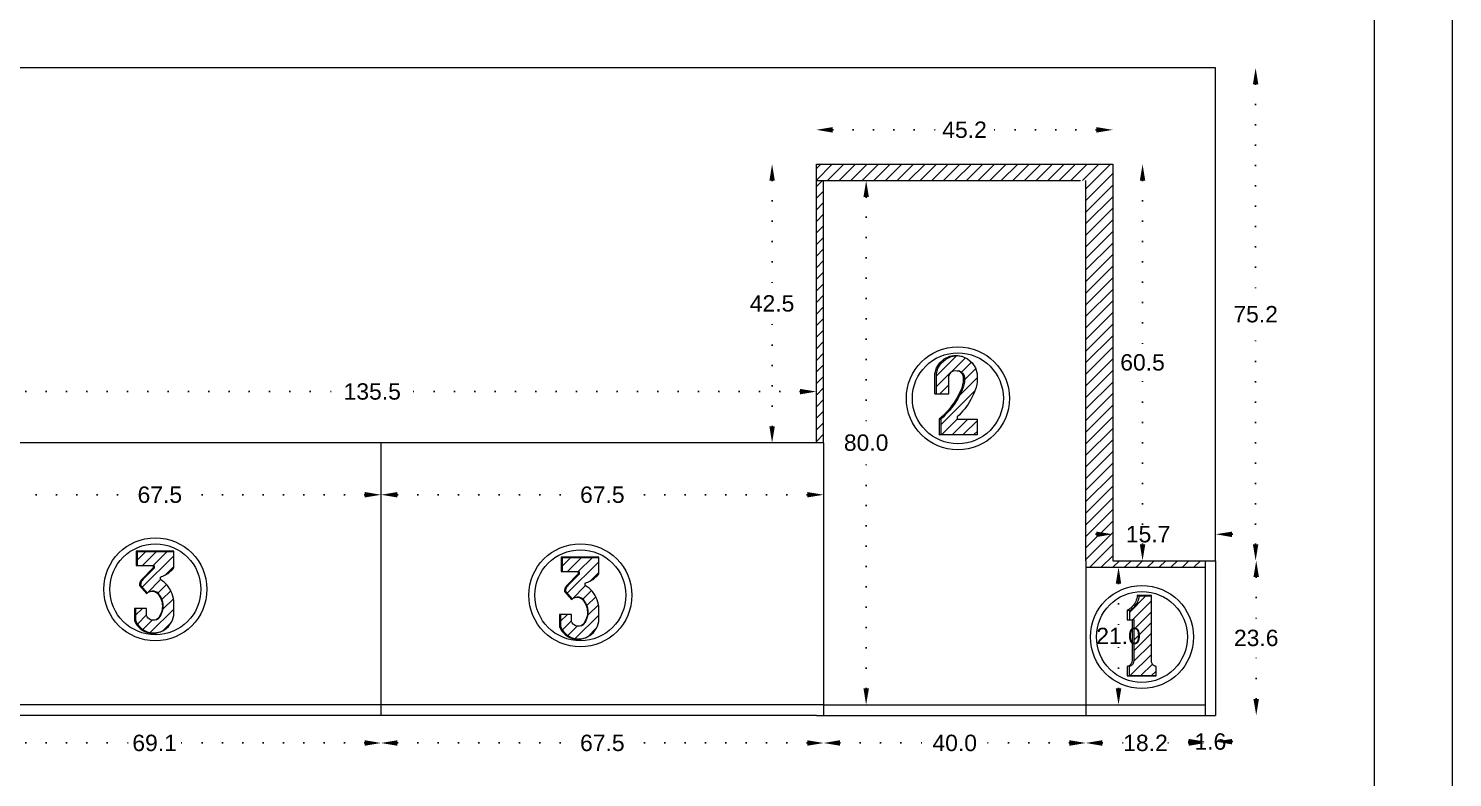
# Model space of a CAD drawing. Header units: inches. Extents: x 104 to 9740, y 936 to 6735.
# Drawn here: x 3100.3 to 3317.5, y 2140.1 to 2254.5 of the extents above; entities that cross this region are included whole.
import ezdxf

# ---------------------------------------------------------------- set-up
doc = ezdxf.new("R2010")
doc.units = ezdxf.units.IN
doc.header["$MEASUREMENT"] = 0
doc.linetypes.add('ACAD_ISO07W100', pattern=[3, 0, -3])
doc.styles.get("Standard").update_dxf_attribs({"font": 'arial.ttf'})
doc.dimstyles.new('Copy of Standard', dxfattribs={"dimtxt": 2.5, "dimasz": 2.5, "dimexe": 0.18, "dimexo": 0.0625, "dimgap": 0.09, "dimtad": 0, "dimtih": 1, "dimtoh": 1, "dimdec": 1, "dimzin": 0, "dimdsep": 46, "dimtxsty": 'Standard', "dimcen": 0.09, "dimse1": 1, "dimse2": 1, "dimadec": 0, "dimazin": 0, "dimtfac": 1, "dimtdec": 1, "dimtix": 1, "dimtofl": 0, "dimtmove": 0, "dimatfit": 3, "dimfxl": 1, "dimtolj": 1, "dimtzin": 0, "dimarcsym": 0})

# ---------------------------------------------------------------- blocks, each defined once
blk = doc.blocks.new('*D218')
at = {"color": 0, "linetype": 'ACAD_ISO07W100', "lineweight": -2, "transparency": 16777216}
for p, q in [((3287.5, 2245.93), (3287.5, 2212.2)), ((3287.5, 2175.73), (3287.5, 2209.47))]:
    blk.add_line(p, q, dxfattribs=at)
at = {"color": 0, "transparency": 16777216}
for points in [[(3287.08, 2245.93), (3287.91, 2245.93), (3287.5, 2248.43)], [(3287.08, 2175.73), (3287.91, 2175.73), (3287.5, 2173.23)]]:
    blk.add_solid(points, dxfattribs=at)
at = {"layer": 'Defpoints', "color": 0, "transparency": 16777216}
for p in [(3281.4, 2248.43), (3281.4, 2173.23), (3287.5, 2173.23)]:
    blk.add_point(p, dxfattribs=at)
at = {"color": 0, "lineweight": 20, "transparency": 16777216, "insert": (3287.5, 2210.83), "char_height": 2.5, "attachment_point": 5}
blk.add_mtext('\\A1;75.2', dxfattribs=at)
blk = doc.blocks.new('*D210')
at = {"color": 0, "linetype": 'ACAD_ISO07W100', "lineweight": -2, "transparency": 16777216}
for p, q in [((3263.2, 2177.26), (3260.7, 2177.26)), ((3283.9, 2177.26), (3286.4, 2177.26))]:
    blk.add_line(p, q, dxfattribs=at)
at = {"color": 0, "transparency": 16777216}
for points in [[(3263.2, 2177.67), (3263.2, 2176.84), (3265.7, 2177.26)], [(3283.9, 2177.67), (3283.9, 2176.84), (3281.4, 2177.26)]]:
    blk.add_solid(points, dxfattribs=at)
at = {"layer": 'Defpoints', "color": 0, "transparency": 16777216}
for p in [(3281.4, 2177.26), (3265.7, 2173.23), (3281.4, 2173.23)]:
    blk.add_point(p, dxfattribs=at)
at = {"color": 0, "lineweight": 20, "transparency": 16777216, "insert": (3271.1, 2177.26), "char_height": 2.5, "attachment_point": 5}
blk.add_mtext('\\A1;15.7', dxfattribs=at)
blk = doc.blocks.new('*D219')
at = {"color": 0, "linetype": 'ACAD_ISO07W100', "lineweight": -2, "transparency": 16777216}
for p, q in [((3270.25, 2231.23), (3270.25, 2204.85)), ((3270.25, 2175.73), (3270.25, 2202.12))]:
    blk.add_line(p, q, dxfattribs=at)
at = {"color": 0, "transparency": 16777216}
for points in [[(3269.84, 2231.23), (3270.67, 2231.23), (3270.25, 2233.73)], [(3269.84, 2175.73), (3270.67, 2175.73), (3270.25, 2173.23)]]:
    blk.add_solid(points, dxfattribs=at)
at = {"layer": 'Defpoints', "color": 0, "transparency": 16777216}
for p in [(3265.7, 2233.73), (3265.7, 2173.23), (3270.25, 2173.23)]:
    blk.add_point(p, dxfattribs=at)
at = {"color": 0, "lineweight": 20, "transparency": 16777216, "insert": (3270.25, 2203.48), "char_height": 2.5, "attachment_point": 5}
blk.add_mtext('\\A1;60.5', dxfattribs=at)
blk = doc.blocks.new('*D220')
at = {"color": 0, "linetype": 'ACAD_ISO07W100', "lineweight": -2, "transparency": 16777216}
for p, q in [((3223, 2238.98), (3239.72, 2238.98)), ((3263.2, 2238.98), (3246.47, 2238.98))]:
    blk.add_line(p, q, dxfattribs=at)
at = {"color": 0, "transparency": 16777216}
for points in [[(3223, 2239.4), (3223, 2238.56), (3220.5, 2238.98)], [(3263.2, 2239.4), (3263.2, 2238.56), (3265.7, 2238.98)]]:
    blk.add_solid(points, dxfattribs=at)
at = {"layer": 'Defpoints', "color": 0, "transparency": 16777216}
for p in [(3220.5, 2238.98), (3220.5, 2233.73), (3265.7, 2233.73)]:
    blk.add_point(p, dxfattribs=at)
at = {"color": 0, "lineweight": 20, "transparency": 16777216, "insert": (3243.1, 2238.98), "char_height": 2.5, "attachment_point": 5}
blk.add_mtext('\\A1;45.2', dxfattribs=at)
blk = doc.blocks.new('*D221')
at = {"color": 0, "linetype": 'ACAD_ISO07W100', "lineweight": -2, "transparency": 16777216}
for p, q in [((3213.74, 2231.23), (3213.74, 2213.85)), ((3213.74, 2193.73), (3213.74, 2211.12))]:
    blk.add_line(p, q, dxfattribs=at)
at = {"color": 0, "transparency": 16777216}
for points in [[(3213.33, 2231.23), (3214.16, 2231.23), (3213.74, 2233.73)], [(3213.33, 2193.73), (3214.16, 2193.73), (3213.74, 2191.23)]]:
    blk.add_solid(points, dxfattribs=at)
at = {"layer": 'Defpoints', "color": 0, "transparency": 16777216}
for p in [(3213.74, 2233.73), (3220.5, 2233.73), (3220.5, 2191.23)]:
    blk.add_point(p, dxfattribs=at)
at = {"color": 0, "lineweight": 20, "transparency": 16777216, "insert": (3213.74, 2212.48), "char_height": 2.5, "attachment_point": 5}
blk.add_mtext('\\A1;42.5', dxfattribs=at)
blk = doc.blocks.new('*D235')
at = {"color": 0, "linetype": 'ACAD_ISO07W100', "lineweight": -2, "transparency": 16777216}
for p, q in [((3087.5, 2199.04), (3148.55, 2199.04)), ((3218, 2199.04), (3156.95, 2199.04))]:
    blk.add_line(p, q, dxfattribs=at)
at = {"color": 0, "transparency": 16777216}
for points in [[(3087.5, 2199.45), (3087.5, 2198.62), (3085, 2199.04)], [(3218, 2199.45), (3218, 2198.62), (3220.5, 2199.04)]]:
    blk.add_solid(points, dxfattribs=at)
at = {"layer": 'Defpoints', "color": 0, "transparency": 16777216}
for p in [(3220.5, 2199.04), (3085, 2191.23), (3220.5, 2191.23)]:
    blk.add_point(p, dxfattribs=at)
at = {"color": 0, "lineweight": 20, "transparency": 16777216, "insert": (3152.75, 2199.04), "char_height": 2.5, "attachment_point": 5}
blk.add_mtext('\\A1;135.5', dxfattribs=at)
blk = doc.blocks.new('*D227')
at = {"color": 0, "linetype": 'ACAD_ISO07W100', "lineweight": -2, "transparency": 16777216}
for p, q in [((3228.09, 2228.73), (3228.09, 2192.6)), ((3228.09, 2153.73), (3228.09, 2189.87))]:
    blk.add_line(p, q, dxfattribs=at)
at = {"color": 0, "transparency": 16777216}
for points in [[(3227.68, 2228.73), (3228.51, 2228.73), (3228.09, 2231.23)], [(3227.68, 2153.73), (3228.51, 2153.73), (3228.09, 2151.23)]]:
    blk.add_solid(points, dxfattribs=at)
at = {"layer": 'Defpoints', "color": 0, "transparency": 16777216}
for p in [(3220.5, 2231.23), (3221.6, 2151.23), (3228.09, 2151.23)]:
    blk.add_point(p, dxfattribs=at)
at = {"color": 0, "lineweight": 20, "transparency": 16777216, "insert": (3228.09, 2191.23), "char_height": 2.5, "attachment_point": 5}
blk.add_mtext('\\A1;80.0', dxfattribs=at)
blk = doc.blocks.new('*D228')
at = {"color": 0, "linetype": 'ACAD_ISO07W100', "lineweight": -2, "transparency": 16777216}
for p, q in [((3224.1, 2145.41), (3238.22, 2145.41)), ((3259.1, 2145.41), (3244.98, 2145.41))]:
    blk.add_line(p, q, dxfattribs=at)
at = {"color": 0, "transparency": 16777216}
for points in [[(3224.1, 2145.83), (3224.1, 2144.99), (3221.6, 2145.41)], [(3259.1, 2145.83), (3259.1, 2144.99), (3261.6, 2145.41)]]:
    blk.add_solid(points, dxfattribs=at)
at = {"layer": 'Defpoints', "color": 0, "transparency": 16777216}
for p in [(3221.6, 2149.63), (3261.6, 2149.63), (3261.6, 2145.41)]:
    blk.add_point(p, dxfattribs=at)
at = {"color": 0, "lineweight": 20, "transparency": 16777216, "insert": (3241.6, 2145.41), "char_height": 2.5, "attachment_point": 5}
blk.add_mtext('\\A1;40.0', dxfattribs=at)
blk = doc.blocks.new('*D229')
at = {"color": 0, "linetype": 'ACAD_ISO07W100', "lineweight": -2, "transparency": 16777216}
for p, q in [((3264.1, 2145.41), (3267.49, 2145.41)), ((3277.3, 2145.41), (3273.9, 2145.41))]:
    blk.add_line(p, q, dxfattribs=at)
at = {"color": 0, "transparency": 16777216}
for points in [[(3264.1, 2145.83), (3264.1, 2144.99), (3261.6, 2145.41)], [(3277.3, 2145.83), (3277.3, 2144.99), (3279.8, 2145.41)]]:
    blk.add_solid(points, dxfattribs=at)
at = {"layer": 'Defpoints', "color": 0, "transparency": 16777216}
for p in [(3261.6, 2149.63), (3279.8, 2149.63), (3279.8, 2145.41)]:
    blk.add_point(p, dxfattribs=at)
at = {"color": 0, "lineweight": 20, "transparency": 16777216, "insert": (3270.7, 2145.41), "char_height": 2.5, "attachment_point": 5}
blk.add_mtext('\\A1;18.2', dxfattribs=at)
blk = doc.blocks.new('*D230')
at = {"color": 0, "linetype": 'ACAD_ISO07W100', "lineweight": -2, "transparency": 16777216}
for p, q in [((3277.3, 2145.62), (3274.8, 2145.62)), ((3283.9, 2145.62), (3286.4, 2145.62))]:
    blk.add_line(p, q, dxfattribs=at)
at = {"color": 0, "transparency": 16777216}
for points in [[(3277.3, 2146.03), (3277.3, 2145.2), (3279.8, 2145.62)], [(3283.9, 2146.03), (3283.9, 2145.2), (3281.4, 2145.62)]]:
    blk.add_solid(points, dxfattribs=at)
at = {"layer": 'Defpoints', "color": 0, "transparency": 16777216}
for p in [(3279.8, 2149.63), (3281.4, 2149.63), (3281.4, 2145.62)]:
    blk.add_point(p, dxfattribs=at)
at = {"color": 0, "lineweight": 20, "transparency": 16777216, "insert": (3280.6, 2145.62), "char_height": 2.5, "attachment_point": 5}
blk.add_mtext('\\A1;1.6', dxfattribs=at)
blk = doc.blocks.new('*D231')
at = {"color": 0, "linetype": 'ACAD_ISO07W100', "lineweight": -2, "transparency": 16777216}
for p, q in [((3287.59, 2170.73), (3287.59, 2162.8)), ((3287.59, 2152.13), (3287.59, 2160.07))]:
    blk.add_line(p, q, dxfattribs=at)
at = {"color": 0, "transparency": 16777216}
for points in [[(3287.17, 2170.73), (3288.01, 2170.73), (3287.59, 2173.23)], [(3287.17, 2152.13), (3288.01, 2152.13), (3287.59, 2149.63)]]:
    blk.add_solid(points, dxfattribs=at)
at = {"layer": 'Defpoints', "color": 0, "transparency": 16777216}
for p in [(3281.4, 2173.23), (3281.4, 2149.63), (3287.59, 2149.63)]:
    blk.add_point(p, dxfattribs=at)
at = {"color": 0, "lineweight": 20, "transparency": 16777216, "insert": (3287.59, 2161.43), "char_height": 2.5, "attachment_point": 5}
blk.add_mtext('\\A1;23.6', dxfattribs=at)
blk = doc.blocks.new('*D232')
at = {"color": 0, "linetype": 'ACAD_ISO07W100', "lineweight": -2, "transparency": 16777216}
for p, q in [((3266.59, 2169.73), (3266.59, 2163.1)), ((3266.59, 2153.73), (3266.59, 2160.37))]:
    blk.add_line(p, q, dxfattribs=at)
at = {"color": 0, "transparency": 16777216}
for points in [[(3266.17, 2169.73), (3267, 2169.73), (3266.59, 2172.23)], [(3266.17, 2153.73), (3267, 2153.73), (3266.59, 2151.23)]]:
    blk.add_solid(points, dxfattribs=at)
at = {"layer": 'Defpoints', "color": 0, "transparency": 16777216}
for p in [(3261.6, 2172.23), (3261.6, 2151.23), (3266.59, 2151.23)]:
    blk.add_point(p, dxfattribs=at)
at = {"color": 0, "lineweight": 20, "transparency": 16777216, "insert": (3266.59, 2161.73), "char_height": 2.5, "attachment_point": 5}
blk.add_mtext('\\A1;21.0', dxfattribs=at)
blk = doc.blocks.new('*D216')
at = {"color": 0, "linetype": 'ACAD_ISO07W100', "lineweight": -2, "transparency": 16777216}
for p, q in [((3089.1, 2183.29), (3117, 2183.29)), ((3151.6, 2183.29), (3123.7, 2183.29))]:
    blk.add_line(p, q, dxfattribs=at)
at = {"color": 0, "transparency": 16777216}
for points in [[(3089.1, 2183.71), (3089.1, 2182.88), (3086.6, 2183.29)], [(3151.6, 2183.71), (3151.6, 2182.88), (3154.1, 2183.29)]]:
    blk.add_solid(points, dxfattribs=at)
at = {"layer": 'Defpoints', "color": 0, "transparency": 16777216}
for p in [(3086.6, 2191.23), (3154.1, 2191.23), (3154.1, 2183.29)]:
    blk.add_point(p, dxfattribs=at)
at = {"color": 0, "lineweight": 20, "transparency": 16777216, "insert": (3120.35, 2183.29), "char_height": 2.5, "attachment_point": 5}
blk.add_mtext('\\A1;67.5', dxfattribs=at)
blk = doc.blocks.new('*D217')
at = {"color": 0, "linetype": 'ACAD_ISO07W100', "lineweight": -2, "transparency": 16777216}
for p, q in [((3156.6, 2183.29), (3184.5, 2183.29)), ((3219.1, 2183.29), (3191.2, 2183.29))]:
    blk.add_line(p, q, dxfattribs=at)
at = {"color": 0, "transparency": 16777216}
for points in [[(3156.6, 2183.71), (3156.6, 2182.88), (3154.1, 2183.29)], [(3219.1, 2183.71), (3219.1, 2182.88), (3221.6, 2183.29)]]:
    blk.add_solid(points, dxfattribs=at)
at = {"layer": 'Defpoints', "color": 0, "transparency": 16777216}
for p in [(3154.1, 2191.23), (3221.6, 2191.23), (3221.6, 2183.29)]:
    blk.add_point(p, dxfattribs=at)
at = {"color": 0, "lineweight": 20, "transparency": 16777216, "insert": (3187.85, 2183.29), "char_height": 2.5, "attachment_point": 5}
blk.add_mtext('\\A1;67.5', dxfattribs=at)
blk = doc.blocks.new('*D236')
at = {"color": 0, "linetype": 'ACAD_ISO07W100', "lineweight": -2, "transparency": 16777216}
for p, q in [((3087.5, 2145.41), (3116.45, 2145.41)), ((3151.6, 2145.41), (3122.65, 2145.41))]:
    blk.add_line(p, q, dxfattribs=at)
at = {"color": 0, "transparency": 16777216}
for points in [[(3087.5, 2145.83), (3087.5, 2144.99), (3085, 2145.41)], [(3151.6, 2145.83), (3151.6, 2144.99), (3154.1, 2145.41)]]:
    blk.add_solid(points, dxfattribs=at)
at = {"layer": 'Defpoints', "color": 0, "transparency": 16777216}
for p in [(3154.1, 2151.23), (3085, 2149.63), (3154.1, 2145.41)]:
    blk.add_point(p, dxfattribs=at)
at = {"color": 0, "lineweight": 20, "transparency": 16777216, "insert": (3119.55, 2145.41), "char_height": 2.5, "attachment_point": 5}
blk.add_mtext('\\A1;69.1', dxfattribs=at)
blk = doc.blocks.new('*D237')
at = {"color": 0, "linetype": 'ACAD_ISO07W100', "lineweight": -2, "transparency": 16777216}
for p, q in [((3156.6, 2145.41), (3184.5, 2145.41)), ((3219.1, 2145.41), (3191.2, 2145.41))]:
    blk.add_line(p, q, dxfattribs=at)
at = {"color": 0, "transparency": 16777216}
for points in [[(3156.6, 2145.83), (3156.6, 2144.99), (3154.1, 2145.41)], [(3219.1, 2145.83), (3219.1, 2144.99), (3221.6, 2145.41)]]:
    blk.add_solid(points, dxfattribs=at)
at = {"layer": 'Defpoints', "color": 0, "transparency": 16777216}
for p in [(3154.1, 2151.23), (3221.6, 2149.63), (3221.6, 2145.41)]:
    blk.add_point(p, dxfattribs=at)
at = {"color": 0, "lineweight": 20, "transparency": 16777216, "insert": (3187.85, 2145.41), "char_height": 2.5, "attachment_point": 5}
blk.add_mtext('\\A1;67.5', dxfattribs=at)

msp = doc.modelspace()

# ---------------------------------------------------------------- hatches: boundary and pattern name
at = {"lineweight": 20}
h = msp.add_hatch(dxfattribs=at)
h.set_pattern_fill('ANSI31', color=256, scale=10)
h.set_pattern_definition([(45, (1348.1297, -105.9893), (-0.8838835, 0.8838835), [])])
h.paths.add_polyline_path([(3265.7, 2233.73), (3220.5, 2233.73), (3220.5, 2231.23), (3261.6, 2231.23), (3261.6, 2173.23), (3260.8, 2172.23), (3279.8, 2172.23), (3279.8, 2173.23), (3265.7, 2173.23)])
h = msp.add_hatch(dxfattribs=at)
h.set_pattern_fill('ANSI31', color=256, scale=10)
h.set_pattern_definition([(45, (1348.1297, 801.6527), (-0.8838835, 0.8838835), [])])
h.paths.add_polyline_path([(3221.6, 2231.23), (3220.5, 2231.23), (3220.5, 2191.23), (3221.6, 2191.23)])
h = msp.add_hatch(dxfattribs=at)
h.set_pattern_fill('ANSI31', color=256, scale=9.218651)
h.set_pattern_definition([(45, (2513.0492, 2743.5303), (-0.8148213, 0.8148213), [])])
h.paths.add_polyline_path([(3245.01, 2194.81), (3241.97, 2194.81), (3241.97, 2195.16), (3242.28, 2195.46), (3242.58, 2195.77), (3242.86, 2196.09), (3243.13, 2196.42), (3243.39, 2196.76), (3243.63, 2197.12), (3243.86, 2197.48), (3244.07, 2197.85), (3244.27, 2198.23), (3244.45, 2198.62), (3244.62, 2199.01), (3244.68, 2199.17), (3244.77, 2199.42), (3244.85, 2199.67), (3244.92, 2199.92), (3244.97, 2200.18), (3245.01, 2200.45), (3245.04, 2200.71), (3245.05, 2200.97), (3245.05, 2201.24), (3245.04, 2201.5), (3245.01, 2201.77), (3244.75, 2202.66), (3244.25, 2203.45), (3243.55, 2204.06), (3242.79, 2204.41), (3241.99, 2204.53), (3241.08, 2204.4), (3240.24, 2204.01), (3239.55, 2203.4), (3239.05, 2202.62), (3238.8, 2201.74), (3238.81, 2200.81), (3238.81, 2198.69), (3240.71, 2198.69), (3240.71, 2201.48), (3240.89, 2201.82), (3241.13, 2202.06), (3241.44, 2202.21), (3241.78, 2202.26), (3241.99, 2202.23), (3242.12, 2202.21), (3242.13, 2202.21), (3242.33, 2202.18), (3242.63, 2202.02), (3242.88, 2201.79), (3243.04, 2201.49), (3243.1, 2201.15), (3243.1, 2200.94), (3243.09, 2200.72), (3243.07, 2200.51), (3243.04, 2200.29), (3243, 2200.08), (3242.94, 2199.87), (3242.88, 2199.66), (3242.81, 2199.46), (3242.73, 2199.26), (3242.64, 2199.07), (3242.54, 2198.84), (3242.33, 2198.43), (3242.11, 2198.03), (3241.87, 2197.63), (3241.62, 2197.24), (3241.35, 2196.87), (3241.07, 2196.5), (3240.78, 2196.15), (3240.47, 2195.8), (3240.15, 2195.47), (3239.82, 2195.15), (3239.48, 2194.84), (3239.48, 2192.49), (3245.01, 2192.49)])
h = msp.add_hatch(dxfattribs=at)
h.set_pattern_fill('ANSI31', color=256, scale=9.218651)
h.set_pattern_definition([(45, (2407.921, 2714.2647), (-0.8148213, 0.8148213), [])])
h.paths.add_polyline_path([(3122.47, 2174.64), (3116.91, 2174.64), (3116.91, 2172.49), (3119.34, 2172.49), (3119.47, 2172.45), (3119.47, 2172.09), (3117.75, 2170.35), (3117.65, 2170.23), (3117.6, 2170.16), (3117.56, 2170.09), (3117.52, 2170.02), (3117.49, 2169.94), (3117.46, 2169.87), (3117.44, 2169.79), (3117.43, 2169.71), (3117.41, 2169.54), (3117.41, 2169.46), (3118.42, 2168.29), (3118.45, 2168.32), (3118.58, 2168.41), (3118.72, 2168.48), (3118.86, 2168.53), (3119.02, 2168.57), (3119.17, 2168.58), (3119.31, 2168.58), (3119.46, 2168.57), (3119.61, 2168.54), (3119.75, 2168.48), (3119.89, 2168.41), (3120.02, 2168.32), (3120.13, 2168.21), (3120.31, 2167.98), (3120.48, 2167.73), (3120.61, 2167.47), (3120.72, 2167.19), (3120.8, 2166.9), (3120.85, 2166.61), (3120.86, 2166.31), (3120.85, 2166.02), (3120.8, 2165.72), (3120.73, 2165.44), (3120.62, 2165.16), (3120.49, 2164.89), (3120.39, 2164.69), (3120.26, 2164.52), (3120.1, 2164.38), (3119.9, 2164.27), (3119.78, 2164.23), (3119.57, 2164.16), (3119.35, 2164.14), (3119.13, 2164.16), (3118.92, 2164.23), (3118.73, 2164.34), (3118.56, 2164.48), (3118.42, 2164.66), (3118.33, 2164.85), (3118.33, 2165.96), (3116.64, 2165.96), (3116.64, 2164.16), (3116.76, 2163.88), (3116.91, 2163.61), (3117.09, 2163.36), (3117.29, 2163.13), (3117.51, 2162.92), (3117.75, 2162.74), (3118.01, 2162.58), (3118.29, 2162.45), (3118.58, 2162.34), (3118.87, 2162.27), (3119.17, 2162.23), (3119.48, 2162.22), (3119.85, 2162.25), (3120.21, 2162.32), (3120.56, 2162.44), (3120.82, 2162.55), (3121.1, 2162.72), (3121.39, 2162.95), (3121.66, 2163.21), (3121.9, 2163.49), (3122.1, 2163.81), (3122.26, 2164.14), (3122.39, 2164.49), (3122.47, 2164.85), (3122.47, 2166.74), (3122.46, 2167.1), (3122.41, 2167.46), (3122.33, 2167.82), (3122.23, 2168.16), (3122.09, 2168.5), (3121.93, 2168.82), (3121.73, 2169.13), (3121.52, 2169.42), (3121.28, 2169.69), (3121.01, 2169.94), (3120.73, 2170.17), (3120.43, 2170.37), (3120.43, 2170.74), (3120.62, 2170.8), (3120.82, 2170.88), (3121.01, 2170.97), (3121.2, 2171.06), (3121.38, 2171.16), (3121.55, 2171.28), (3121.72, 2171.4), (3121.89, 2171.53), (3122.04, 2171.66), (3122.2, 2171.81), (3122.34, 2171.96), (3122.47, 2172.12)])
h = msp.add_hatch(dxfattribs=at)
h.set_pattern_fill('ANSI31', color=256, scale=9.218651)
h.set_pattern_definition([(45, (2472.7477, 2713.3481), (-0.8148213, 0.8148213), [])])
h.paths.add_polyline_path([(3187.3, 2173.73), (3181.74, 2173.73), (3181.74, 2171.57), (3184.16, 2171.57), (3184.3, 2171.53), (3184.3, 2171.17), (3182.58, 2169.44), (3182.47, 2169.31), (3182.43, 2169.24), (3182.38, 2169.17), (3182.35, 2169.1), (3182.32, 2169.03), (3182.29, 2168.95), (3182.27, 2168.87), (3182.25, 2168.79), (3182.24, 2168.63), (3182.24, 2168.54), (3183.25, 2167.37), (3183.28, 2167.4), (3183.41, 2167.49), (3183.54, 2167.56), (3183.69, 2167.62), (3183.84, 2167.65), (3184, 2167.66), (3184.13, 2167.66), (3184.29, 2167.65), (3184.44, 2167.62), (3184.58, 2167.57), (3184.72, 2167.49), (3184.84, 2167.4), (3184.95, 2167.3), (3185.14, 2167.07), (3185.3, 2166.82), (3185.44, 2166.55), (3185.55, 2166.27), (3185.62, 2165.99), (3185.67, 2165.69), (3185.69, 2165.4), (3185.67, 2165.1), (3185.63, 2164.81), (3185.55, 2164.52), (3185.45, 2164.24), (3185.32, 2163.97), (3185.22, 2163.78), (3185.09, 2163.6), (3184.92, 2163.46), (3184.73, 2163.35), (3184.6, 2163.31), (3184.39, 2163.25), (3184.17, 2163.22), (3183.95, 2163.25), (3183.74, 2163.31), (3183.55, 2163.42), (3183.38, 2163.56), (3183.25, 2163.74), (3183.15, 2163.94), (3183.15, 2165.04), (3181.47, 2165.04), (3181.47, 2163.24), (3181.59, 2162.96), (3181.74, 2162.7), (3181.91, 2162.45), (3182.11, 2162.22), (3182.34, 2162.01), (3182.58, 2161.82), (3182.84, 2161.66), (3183.11, 2161.53), (3183.4, 2161.43), (3183.7, 2161.36), (3184, 2161.31), (3184.31, 2161.3), (3184.67, 2161.33), (3185.04, 2161.41), (3185.39, 2161.52), (3185.65, 2161.64), (3185.92, 2161.8), (3186.22, 2162.03), (3186.49, 2162.29), (3186.72, 2162.58), (3186.93, 2162.89), (3187.09, 2163.22), (3187.22, 2163.58), (3187.3, 2163.94), (3187.3, 2165.82), (3187.29, 2166.19), (3187.24, 2166.55), (3187.16, 2166.9), (3187.05, 2167.25), (3186.92, 2167.58), (3186.75, 2167.91), (3186.56, 2168.22), (3186.34, 2168.51), (3186.1, 2168.78), (3185.84, 2169.03), (3185.55, 2169.25), (3185.25, 2169.45), (3185.25, 2169.82), (3185.45, 2169.89), (3185.64, 2169.96), (3185.84, 2170.05), (3186.02, 2170.14), (3186.2, 2170.25), (3186.38, 2170.36), (3186.55, 2170.48), (3186.71, 2170.61), (3186.87, 2170.75), (3187.02, 2170.89), (3187.17, 2171.04), (3187.3, 2171.2)])
h = msp.add_hatch(dxfattribs=at)
h.set_pattern_fill('ANSI31', color=256, scale=9.218651)
h.set_pattern_definition([(45, (2522.3708, 2706.8881), (-0.8148213, 0.8148213), [])])
h.paths.add_polyline_path([(3272.14, 2157.14), (3272.05, 2157.18), (3271.96, 2157.23), (3271.88, 2157.3), (3271.81, 2157.37), (3271.75, 2157.45), (3271.7, 2157.53), (3271.66, 2157.63), (3271.63, 2157.72), (3271.61, 2157.82), (3271.61, 2157.92), (3271.61, 2167.85), (3269.75, 2167.85), (3269.72, 2167.61), (3269.67, 2167.38), (3269.6, 2167.16), (3269.52, 2166.94), (3269.41, 2166.74), (3269.29, 2166.54), (3269.15, 2166.35), (3269, 2166.17), (3268.83, 2166.01), (3268.64, 2165.87), (3268.45, 2165.74), (3268.24, 2165.63), (3268.24, 2164.22), (3268.65, 2164.22), (3268.96, 2164.2), (3268.96, 2157.96), (3268.94, 2157.86), (3268.92, 2157.77), (3268.89, 2157.68), (3268.85, 2157.59), (3268.8, 2157.51), (3268.74, 2157.43), (3268.67, 2157.36), (3268.59, 2157.3), (3268.51, 2157.24), (3268.43, 2157.2), (3268.34, 2157.16), (3268.24, 2157.13), (3268.24, 2155.7), (3272.33, 2155.7), (3272.33, 2157.09), (3272.23, 2157.11)])

# ---------------------------------------------------------------- linework, layer by layer
for p, q in [((3281.4, 2248.43), (2877, 2248.43)), ((3281.4, 2173.23), (3281.4, 2248.43)), ((3220.5, 2191.23), (3220.5, 2233.73)), ((3220.5, 2233.73), (3265.7, 2233.73)), ((3265.7, 2233.73), (3265.7, 2173.23)), ((3220.5, 2231.23), (3260.8, 2231.23)), ((3221.6, 2191.23), (3221.6, 2231.23)), ((3261.6, 2173.23), (3261.6, 2231.23)), ((3220.5, 2191.23), (3085, 2191.23)), ((3154.1, 2149.63), (3154.1, 2191.23)), ((3221.6, 2191.23), (3220.5, 2191.23)), ((3221.6, 2191.23), (3221.6, 2149.63)), ((3116.75, 2174.7), (3116.75, 2172.49)), ((3116.91, 2174.64), (3116.91, 2172.49)), ((3116.75, 2172.49), (3116.91, 2172.49)), ((3116.91, 2172.49), (3119.34, 2172.49)), ((3119.34, 2172.49), (3119.47, 2172.45)), ((3119.47, 2172.45), (3119.47, 2172.09)), ((3181.58, 2173.79), (3181.58, 2171.57)), ((3181.74, 2173.73), (3181.74, 2171.57)), ((3261.6, 2173.23), (3261.6, 2149.63)), ((3261.6, 2172.23), (3279.8, 2172.23)), ((3265.7, 2173.23), (3281.4, 2173.23)), ((3279.8, 2173.23), (3279.8, 2149.63)), ((3281.4, 2173.23), (3281.4, 2149.63)), ((3181.58, 2171.57), (3181.74, 2171.57)), ((3181.74, 2171.57), (3184.16, 2171.57)), ((3184.16, 2171.57), (3184.3, 2171.53)), ((3184.3, 2171.53), (3184.3, 2171.17)), ((3119.78, 2164.23), (3119.57, 2164.16)), ((3268.24, 2165.63), (3268.24, 2164.22)), ((3184.6, 2163.31), (3184.39, 2163.25)), ((3268.24, 2155.7), (3272.33, 2155.7)), ((3221.6, 2151.23), (3085, 2151.23)), ((3221.6, 2151.23), (3279.8, 2151.23)), ((3220.5, 2149.63), (3085, 2149.63)), ((3220.5, 2149.63), (3281.4, 2149.63))]:
    msp.add_line(p, q, dxfattribs=at)
for points in [[(2817.45, 2695.55), (2817.45, 1988.29), (3317.53, 1988.29), (3317.53, 2695.55)], [(2829.35, 2683.65), (2829.35, 2011.58), (3305.63, 2011.58), (3305.63, 2683.65)], [(3116.91, 2174.64), (3122.47, 2174.64), (3122.47, 2174.7), (3116.75, 2174.7)], [(3181.74, 2173.73), (3187.3, 2173.73), (3187.3, 2173.79), (3181.58, 2173.79)], [(3119.46, 2168.57), (3119.31, 2168.58), (3119.17, 2168.58), (3119.33, 2168.57), (3119.48, 2168.53), (3119.63, 2168.48), (3119.76, 2168.41), (3119.89, 2168.32), (3120, 2168.21), (3120.19, 2167.98), (3120.36, 2167.72), (3120.49, 2167.46), (3120.6, 2167.18), (3120.68, 2166.89), (3120.73, 2166.59), (3120.74, 2166.29), (3120.73, 2165.99), (3120.68, 2165.69), (3120.61, 2165.4), (3120.5, 2165.12), (3120.37, 2164.85), (3120.27, 2164.66), (3120.14, 2164.48), (3119.97, 2164.34), (3119.78, 2164.23), (3119.9, 2164.27), (3120.1, 2164.38), (3120.26, 2164.52), (3120.39, 2164.69), (3120.49, 2164.89), (3120.62, 2165.16), (3120.73, 2165.44), (3120.8, 2165.72), (3120.85, 2166.02), (3120.86, 2166.31), (3120.85, 2166.61), (3120.8, 2166.9), (3120.72, 2167.19), (3120.61, 2167.47), (3120.48, 2167.73), (3120.31, 2167.98), (3120.13, 2168.21), (3120.02, 2168.32), (3119.89, 2168.41), (3119.75, 2168.48), (3119.61, 2168.54)], [(3184.29, 2167.65), (3184.13, 2167.66), (3184, 2167.66), (3184.15, 2167.65), (3184.31, 2167.62), (3184.45, 2167.56), (3184.59, 2167.49), (3184.72, 2167.4), (3184.83, 2167.29), (3185.02, 2167.06), (3185.18, 2166.81), (3185.32, 2166.54), (3185.43, 2166.26), (3185.51, 2165.97), (3185.55, 2165.67), (3185.57, 2165.37), (3185.56, 2165.07), (3185.51, 2164.78), (3185.43, 2164.49), (3185.33, 2164.21), (3185.19, 2163.94), (3185.1, 2163.74), (3184.96, 2163.56), (3184.8, 2163.42), (3184.6, 2163.31), (3184.73, 2163.35), (3184.92, 2163.46), (3185.09, 2163.6), (3185.22, 2163.78), (3185.32, 2163.97), (3185.45, 2164.24), (3185.55, 2164.52), (3185.63, 2164.81), (3185.67, 2165.1), (3185.69, 2165.4), (3185.67, 2165.69), (3185.62, 2165.99), (3185.55, 2166.27), (3185.44, 2166.55), (3185.3, 2166.82), (3185.14, 2167.07), (3184.95, 2167.3), (3184.84, 2167.4), (3184.72, 2167.49), (3184.58, 2167.57), (3184.44, 2167.62)]]:
    msp.add_lwpolyline(points, close=True, dxfattribs=at)
for points in [[(3238.56, 2198.69), (3238.56, 2200.83), (3238.55, 2201.77), (3238.81, 2202.66), (3239.31, 2203.45), (3240.01, 2204.06), (3240.86, 2204.45), (3241.78, 2204.59), (3242.7, 2204.45), (3242.79, 2204.41), (3243.55, 2204.06), (3244.25, 2203.45), (3244.75, 2202.66), (3245.01, 2201.77), (3245.04, 2201.5), (3245.05, 2201.24), (3245.05, 2200.97), (3245.04, 2200.71), (3245.01, 2200.45), (3244.97, 2200.18), (3244.92, 2199.92), (3244.85, 2199.67), (3244.77, 2199.42), (3244.68, 2199.17), (3244.62, 2199.01), (3244.45, 2198.62), (3244.27, 2198.23), (3244.07, 2197.85), (3243.86, 2197.48), (3243.63, 2197.12), (3243.39, 2196.76), (3243.13, 2196.42), (3242.86, 2196.09), (3242.58, 2195.77), (3242.28, 2195.46), (3241.97, 2195.16), (3241.97, 2194.81), (3245.01, 2194.81), (3245.01, 2192.49), (3245.01, 2192.43), (3239.24, 2192.43)], [(3238.81, 2198.69), (3238.81, 2200.81), (3238.8, 2201.74), (3239.05, 2202.62), (3239.55, 2203.4), (3240.24, 2204.01), (3241.08, 2204.4), (3241.99, 2204.53), (3242.79, 2204.41)], [(3238.56, 2198.69), (3238.81, 2198.69), (3240.71, 2198.69), (3240.71, 2201.42), (3240.73, 2201.51), (3240.89, 2201.82), (3241.13, 2202.06), (3241.44, 2202.21), (3241.78, 2202.26), (3241.99, 2202.23), (3242.12, 2202.21), (3242.13, 2202.21)], [(3242.67, 2201.82), (3242.84, 2201.51), (3242.9, 2201.18), (3242.9, 2200.96), (3242.89, 2200.74), (3242.87, 2200.52), (3242.84, 2200.31), (3242.79, 2200.09), (3242.74, 2199.88), (3242.68, 2199.67), (3242.61, 2199.47), (3242.53, 2199.27), (3242.43, 2199.07), (3242.33, 2198.84), (3242.12, 2198.43), (3241.9, 2198.02), (3241.66, 2197.62), (3241.4, 2197.23), (3241.13, 2196.85), (3240.85, 2196.48), (3240.55, 2196.12), (3240.24, 2195.77), (3239.92, 2195.44), (3239.59, 2195.12), (3239.24, 2194.81), (3239.24, 2192.43), (3239.48, 2192.49), (3245.01, 2192.49)], [(3242.67, 2201.82), (3242.43, 2202.06), (3242.13, 2202.21), (3242.33, 2202.18), (3242.63, 2202.02), (3242.88, 2201.79), (3243.04, 2201.49), (3243.1, 2201.15), (3243.1, 2200.94), (3243.09, 2200.72), (3243.07, 2200.51), (3243.04, 2200.29), (3243, 2200.08), (3242.94, 2199.87), (3242.88, 2199.66), (3242.81, 2199.46), (3242.73, 2199.26), (3242.64, 2199.07), (3242.54, 2198.84), (3242.33, 2198.43), (3242.11, 2198.03), (3241.87, 2197.63), (3241.62, 2197.24), (3241.35, 2196.87), (3241.07, 2196.5), (3240.78, 2196.15), (3240.47, 2195.8), (3240.15, 2195.47), (3239.82, 2195.15), (3239.48, 2194.84)], [(3239.24, 2194.81), (3239.48, 2194.84), (3239.48, 2192.49)], [(3121.39, 2162.95), (3121.66, 2163.21), (3121.9, 2163.49), (3122.1, 2163.81), (3122.26, 2164.14), (3122.39, 2164.49), (3122.47, 2164.85), (3122.47, 2166.74), (3122.46, 2167.1), (3122.41, 2167.46), (3122.33, 2167.82), (3122.23, 2168.16), (3122.09, 2168.5), (3121.93, 2168.82), (3121.73, 2169.13), (3121.52, 2169.42), (3121.28, 2169.69), (3121.01, 2169.94), (3120.73, 2170.17), (3120.43, 2170.37), (3120.43, 2170.74), (3120.62, 2170.8), (3120.82, 2170.88), (3121.01, 2170.97), (3121.2, 2171.06), (3121.38, 2171.16), (3121.55, 2171.28), (3121.72, 2171.4), (3121.89, 2171.53), (3122.04, 2171.66), (3122.2, 2171.81), (3122.34, 2171.96), (3122.47, 2172.12), (3122.47, 2174.64)], [(3119.34, 2172.49), (3119.34, 2172.12), (3119.47, 2172.09), (3117.75, 2170.35), (3117.65, 2170.23), (3117.6, 2170.16), (3117.56, 2170.09), (3117.52, 2170.02), (3117.49, 2169.94), (3117.46, 2169.87), (3117.44, 2169.79), (3117.43, 2169.71), (3117.41, 2169.54), (3117.41, 2169.46), (3118.42, 2168.29)], [(3186.22, 2162.03), (3186.49, 2162.29), (3186.72, 2162.58), (3186.93, 2162.89), (3187.09, 2163.22), (3187.22, 2163.58), (3187.3, 2163.94), (3187.3, 2165.82), (3187.29, 2166.19), (3187.24, 2166.55), (3187.16, 2166.9), (3187.05, 2167.25), (3186.92, 2167.58), (3186.75, 2167.91), (3186.56, 2168.22), (3186.34, 2168.51), (3186.1, 2168.78), (3185.84, 2169.03), (3185.55, 2169.25), (3185.25, 2169.45), (3185.25, 2169.82), (3185.45, 2169.89), (3185.64, 2169.96), (3185.84, 2170.05), (3186.02, 2170.14), (3186.2, 2170.25), (3186.38, 2170.36), (3186.55, 2170.48), (3186.71, 2170.61), (3186.87, 2170.75), (3187.02, 2170.89), (3187.17, 2171.04), (3187.3, 2171.2), (3187.3, 2173.73)], [(3119.34, 2172.12), (3117.6, 2170.37), (3117.5, 2170.24), (3117.45, 2170.18), (3117.41, 2170.11), (3117.37, 2170.03), (3117.34, 2169.96), (3117.31, 2169.88), (3117.29, 2169.8), (3117.27, 2169.72), (3117.26, 2169.55), (3117.26, 2169.47), (3118.34, 2168.21), (3118.42, 2168.29), (3118.45, 2168.32), (3118.58, 2168.41), (3118.72, 2168.48), (3118.86, 2168.53), (3119.02, 2168.57), (3119.17, 2168.58)], [(3184.16, 2171.2), (3182.43, 2169.45), (3182.32, 2169.33), (3182.28, 2169.26), (3182.23, 2169.19), (3182.2, 2169.12), (3182.16, 2169.04), (3182.14, 2168.96), (3182.12, 2168.88), (3182.1, 2168.8), (3182.09, 2168.63), (3182.09, 2168.55), (3183.17, 2167.29), (3183.25, 2167.37), (3183.28, 2167.4), (3183.41, 2167.49), (3183.54, 2167.56), (3183.69, 2167.62), (3183.84, 2167.65), (3184, 2167.66)], [(3184.16, 2171.57), (3184.16, 2171.2), (3184.3, 2171.17), (3182.58, 2169.44), (3182.47, 2169.31), (3182.43, 2169.24), (3182.38, 2169.17), (3182.35, 2169.1), (3182.32, 2169.03), (3182.29, 2168.95), (3182.27, 2168.87), (3182.25, 2168.79), (3182.24, 2168.63), (3182.24, 2168.54), (3183.25, 2167.37)], [(3267.93, 2155.64), (3272.33, 2155.64), (3272.33, 2155.7), (3272.33, 2157.09), (3272.23, 2157.11), (3272.14, 2157.14), (3272.05, 2157.18), (3271.96, 2157.23), (3271.88, 2157.3), (3271.81, 2157.37), (3271.75, 2157.45), (3271.7, 2157.53), (3271.66, 2157.63), (3271.63, 2157.72), (3271.61, 2157.82), (3271.61, 2157.92), (3271.61, 2167.85), (3271.61, 2167.9), (3269.45, 2167.9), (3269.42, 2167.67), (3269.37, 2167.44), (3269.3, 2167.21), (3269.21, 2166.99), (3269.11, 2166.78), (3268.99, 2166.58), (3268.84, 2166.39), (3268.69, 2166.22), (3268.52, 2166.05), (3268.33, 2165.91), (3268.14, 2165.78), (3267.93, 2165.66), (3267.93, 2164.22), (3268.24, 2164.22), (3268.65, 2164.22), (3268.65, 2157.92), (3268.64, 2157.82), (3268.61, 2157.73), (3268.58, 2157.63), (3268.54, 2157.55), (3268.49, 2157.46), (3268.42, 2157.38), (3268.36, 2157.31), (3268.28, 2157.25), (3268.2, 2157.2), (3268.11, 2157.15), (3268.02, 2157.11), (3267.93, 2157.09), (3267.93, 2155.64), (3268.24, 2155.7), (3268.24, 2157.13), (3268.34, 2157.16), (3268.43, 2157.2), (3268.51, 2157.24), (3268.59, 2157.3), (3268.67, 2157.36), (3268.74, 2157.43), (3268.8, 2157.51), (3268.85, 2157.59), (3268.89, 2157.68), (3268.92, 2157.77), (3268.94, 2157.86), (3268.96, 2157.96), (3268.96, 2164.2), (3268.65, 2164.22)], [(3269.45, 2167.9), (3269.75, 2167.85), (3271.61, 2167.85)], [(3119.57, 2164.16), (3119.35, 2164.14), (3119.13, 2164.16), (3118.92, 2164.23), (3118.73, 2164.34), (3118.56, 2164.48), (3118.42, 2164.66), (3118.33, 2164.85), (3118.33, 2165.96), (3116.64, 2165.96), (3116.48, 2165.96), (3116.48, 2164.12), (3116.6, 2163.83), (3116.75, 2163.56), (3116.93, 2163.31), (3117.13, 2163.08), (3117.36, 2162.87), (3117.6, 2162.68), (3117.87, 2162.52), (3118.14, 2162.39), (3118.43, 2162.28), (3118.73, 2162.21), (3119.04, 2162.17), (3119.35, 2162.16), (3119.72, 2162.19), (3120.08, 2162.26), (3120.44, 2162.37), (3120.78, 2162.53), (3120.82, 2162.55), (3121.1, 2162.72), (3121.39, 2162.95)], [(3116.64, 2165.96), (3116.64, 2164.16), (3116.76, 2163.88), (3116.91, 2163.61), (3117.09, 2163.36), (3117.29, 2163.13), (3117.51, 2162.92), (3117.75, 2162.74), (3118.01, 2162.58), (3118.29, 2162.45), (3118.58, 2162.34), (3118.87, 2162.27), (3119.17, 2162.23), (3119.48, 2162.22), (3119.85, 2162.25), (3120.21, 2162.32), (3120.56, 2162.44), (3120.82, 2162.55)], [(3267.93, 2165.66), (3268.24, 2165.63), (3268.45, 2165.74), (3268.64, 2165.87), (3268.83, 2166.01), (3269, 2166.17), (3269.15, 2166.35), (3269.29, 2166.54), (3269.41, 2166.74), (3269.52, 2166.94), (3269.6, 2167.16), (3269.67, 2167.38), (3269.72, 2167.61), (3269.75, 2167.85)], [(3184.39, 2163.25), (3184.17, 2163.22), (3183.95, 2163.25), (3183.74, 2163.31), (3183.55, 2163.42), (3183.38, 2163.56), (3183.25, 2163.74), (3183.15, 2163.94), (3183.15, 2165.04), (3181.47, 2165.04), (3181.31, 2165.04), (3181.31, 2163.2), (3181.43, 2162.92), (3181.58, 2162.65), (3181.76, 2162.39), (3181.96, 2162.16), (3182.18, 2161.95), (3182.43, 2161.76), (3182.69, 2161.6), (3182.97, 2161.47), (3183.26, 2161.37), (3183.56, 2161.29), (3183.87, 2161.25), (3184.17, 2161.24), (3184.55, 2161.27), (3184.91, 2161.34), (3185.27, 2161.46), (3185.6, 2161.61), (3185.65, 2161.64), (3185.92, 2161.8), (3186.22, 2162.03)], [(3181.47, 2165.04), (3181.47, 2163.24), (3181.59, 2162.96), (3181.74, 2162.7), (3181.91, 2162.45), (3182.11, 2162.22), (3182.34, 2162.01), (3182.58, 2161.82), (3182.84, 2161.66), (3183.11, 2161.53), (3183.4, 2161.43), (3183.7, 2161.36), (3184, 2161.31), (3184.31, 2161.3), (3184.67, 2161.33), (3185.04, 2161.41), (3185.39, 2161.52), (3185.65, 2161.64)]]:
    msp.add_lwpolyline(points, dxfattribs=at)
for centre, radius in [((3242.08, 2198.01), 7.86), ((3242.08, 2198.01), 6.94), ((3119.67, 2168.86), 7.86), ((3119.67, 2168.86), 6.94), ((3184.5, 2167.95), 7.86), ((3184.5, 2167.95), 6.94), ((3270.16, 2161.59), 7.86), ((3270.16, 2161.59), 6.94)]:
    msp.add_circle(centre, radius, dxfattribs=at)

# ---------------------------------------------------------------- dimensions: what is measured, and where the dimension line sits
for base, p1, p2, picture, middle in [((3287.5, 2173.23), (3281.4, 2248.43), (3281.4, 2173.23), '*D218', (3287.5, 2210.83)), ((3213.74, 2233.73), (3220.5, 2191.23), (3220.5, 2233.73), '*D221', (3213.74, 2212.48)), ((3270.25, 2173.23), (3265.7, 2233.73), (3265.7, 2173.23), '*D219', (3270.25, 2203.48))]:
    dim = msp.add_linear_dim(base=base, p1=p1, p2=p2, angle=90, dimstyle='Copy of Standard', dxfattribs=at)
    dim.commit()
    dim.dimension.update_dxf_attribs({"geometry": picture, "text_midpoint": middle, "dimtype": 160})
for base, p1, p2, picture, middle in [((3220.5, 2238.98), (3265.7, 2233.73), (3220.5, 2233.73), '*D220', (3243.1, 2238.98)), ((3281.4, 2177.26), (3265.7, 2173.23), (3281.4, 2173.23), '*D210', (3271.1, 2177.26))]:
    dim = msp.add_linear_dim(base=base, p1=p1, p2=p2, dimstyle='Copy of Standard', dxfattribs=at)
    dim.commit()
    dim.dimension.update_dxf_attribs({"geometry": picture, "text_midpoint": middle, "dimtype": 160})
for base, p1, p2, picture, middle in [((3228.09, 2151.23), (3220.5, 2231.23), (3221.6, 2151.23), '*D227', (3228.09, 2191.23)), ((3266.59, 2151.23), (3261.6, 2172.23), (3261.6, 2151.23), '*D232', (3266.59, 2161.73)), ((3287.59, 2149.63), (3281.4, 2173.23), (3281.4, 2149.63), '*D231', (3287.59, 2161.43))]:
    dim = msp.add_linear_dim(base=base, p1=p1, p2=p2, angle=90, dimstyle='Copy of Standard', dxfattribs=at)
    dim.commit()
    dim.dimension.update_dxf_attribs({"geometry": picture, "text_midpoint": middle})
for base, p1, p2, picture, middle in [((3220.5, 2199.04), (3085, 2191.23), (3220.5, 2191.23), '*D235', (3152.75, 2199.04)), ((3154.1, 2183.29), (3086.6, 2191.23), (3154.1, 2191.23), '*D216', (3120.35, 2183.29)), ((3221.6, 2183.29), (3154.1, 2191.23), (3221.6, 2191.23), '*D217', (3187.85, 2183.29)), ((3154.1, 2145.41), (3085, 2149.63), (3154.1, 2151.23), '*D236', (3119.55, 2145.41)), ((3221.6, 2145.41), (3154.1, 2151.23), (3221.6, 2149.63), '*D237', (3187.85, 2145.41)), ((3261.6, 2145.41), (3221.6, 2149.63), (3261.6, 2149.63), '*D228', (3241.6, 2145.41)), ((3279.8, 2145.41), (3261.6, 2149.63), (3279.8, 2149.63), '*D229', (3270.7, 2145.41)), ((3281.4, 2145.62), (3279.8, 2149.63), (3281.4, 2149.63), '*D230', (3280.6, 2145.62))]:
    dim = msp.add_linear_dim(base=base, p1=p1, p2=p2, dimstyle='Copy of Standard', dxfattribs=at)
    dim.commit()
    dim.dimension.update_dxf_attribs({"geometry": picture, "text_midpoint": middle})

doc.saveas('drawing.dxf')
